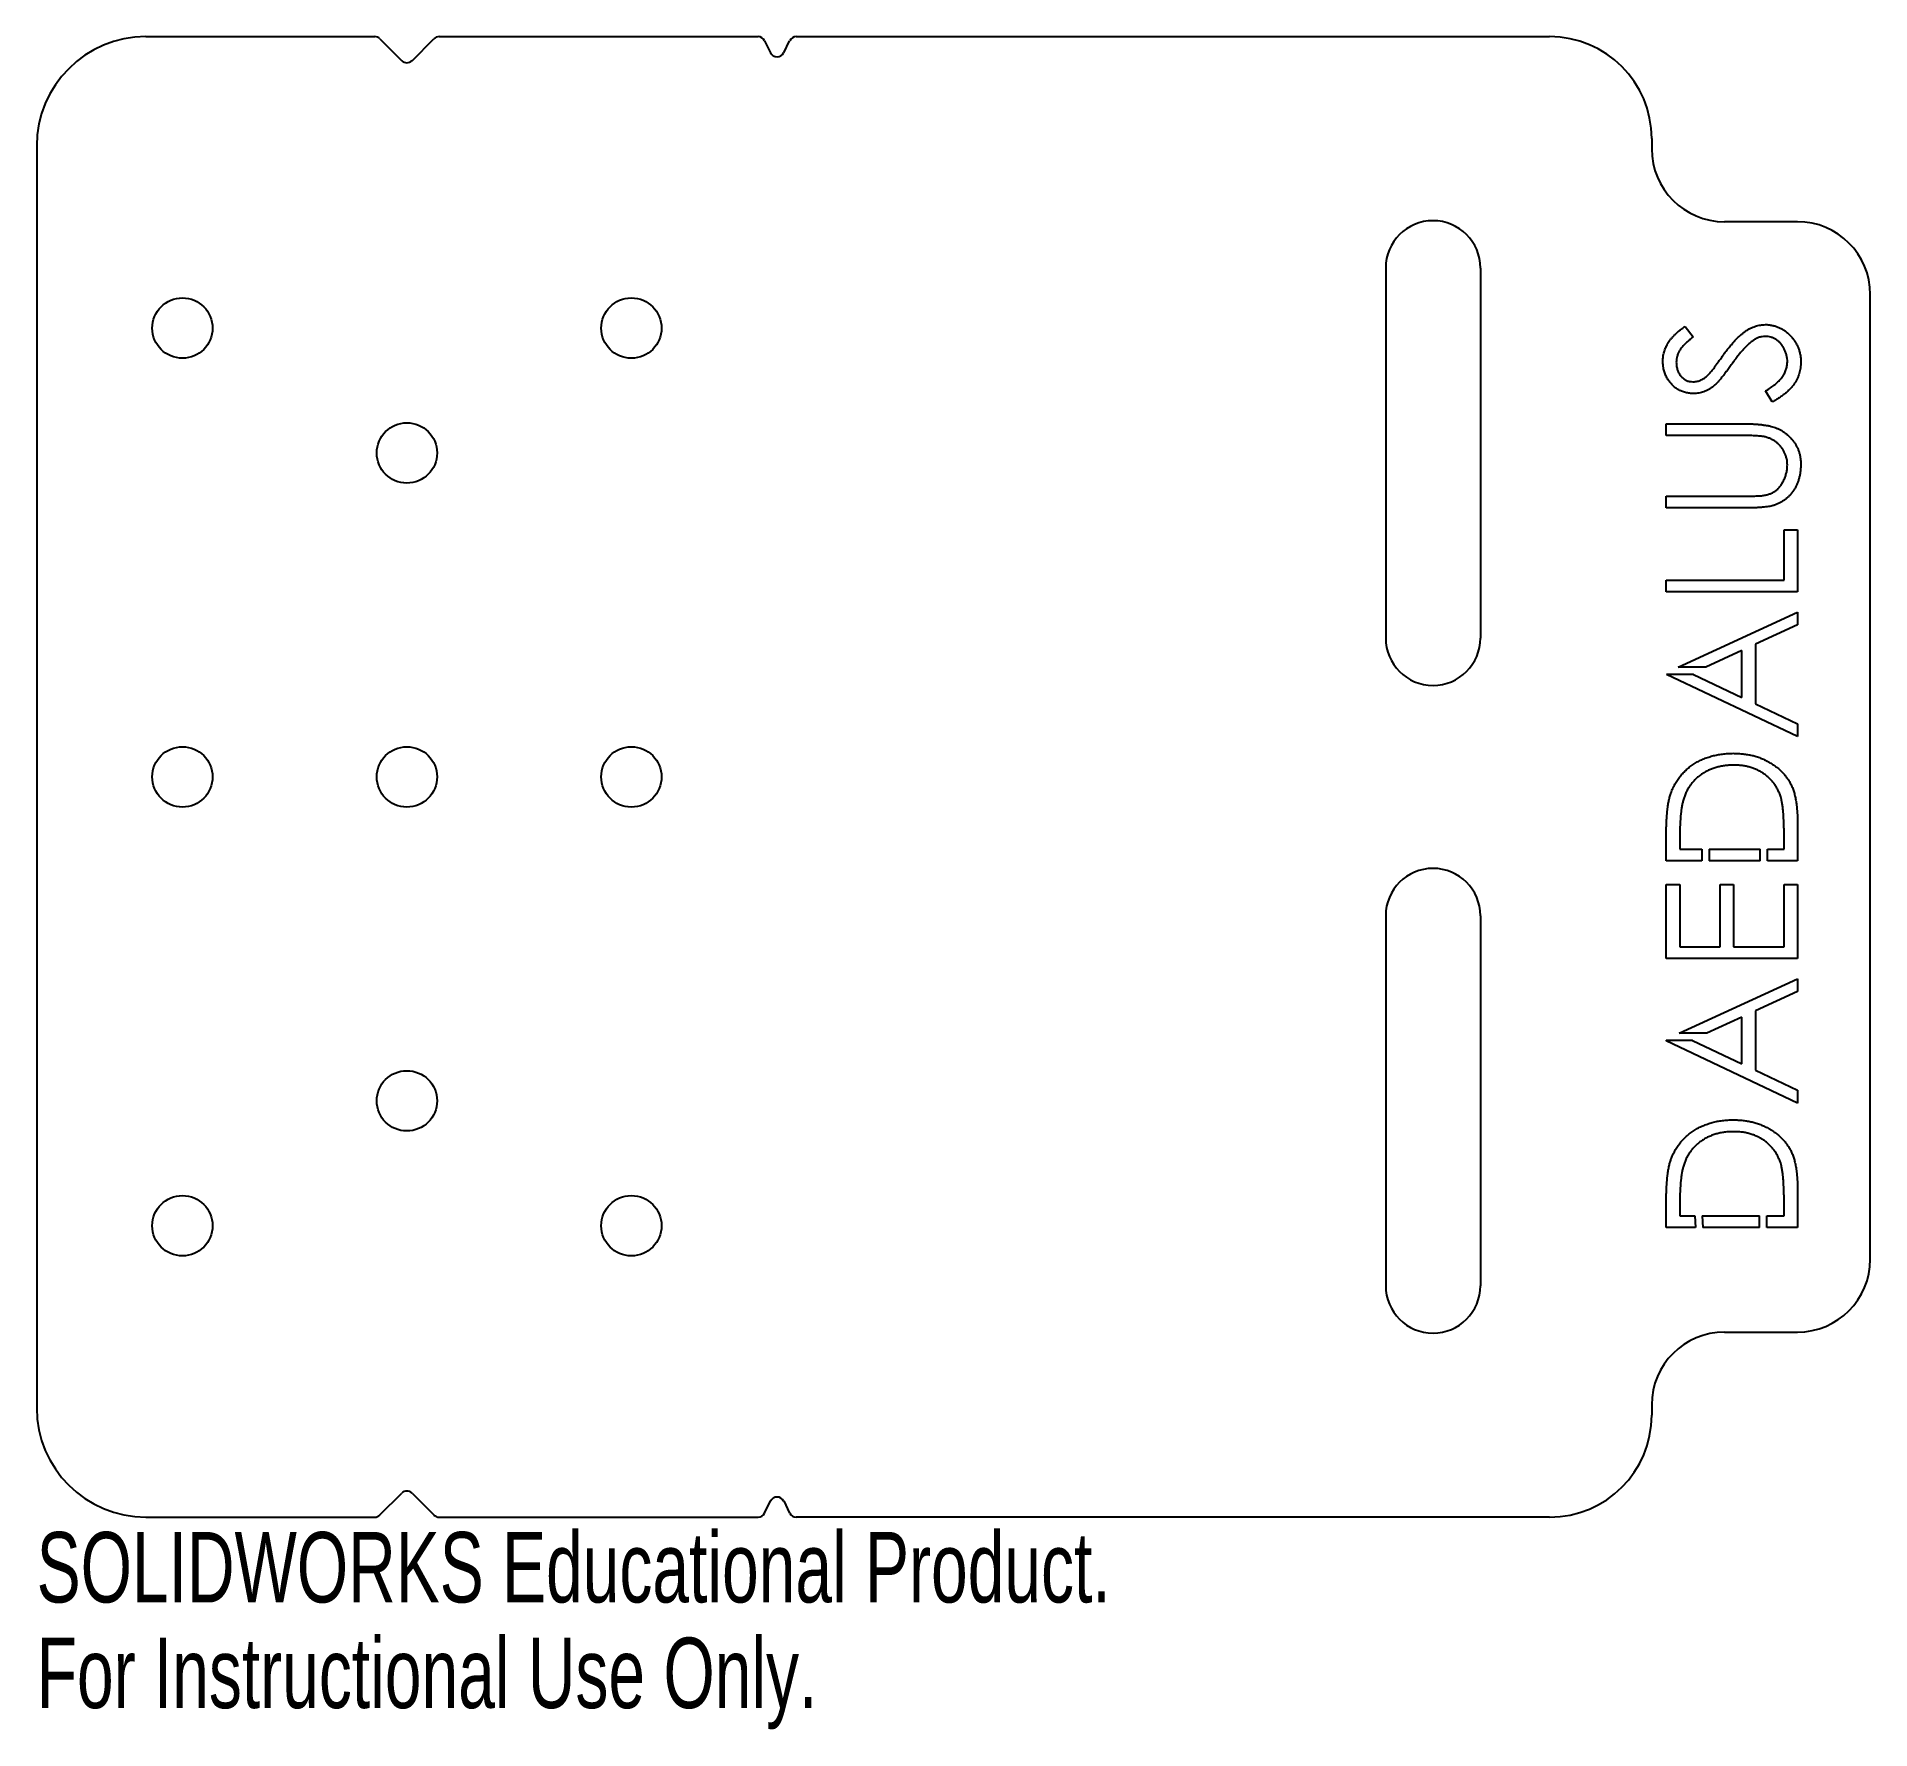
# Model space of a CAD drawing. Header units: millimetres. Extents: x -25 to 100, y -65 to 51.
import ezdxf

# ---------------------------------------------------------------- set-up
doc = ezdxf.new("R2010")
doc.units = ezdxf.units.MM
doc.styles.add('SLDTEXTSTYLE0', font='TXT', dxfattribs={"width": 0.7})

msp = doc.modelspace()

# ---------------------------------------------------------------- linework, layer by layer
at = {"color": 7, "linetype": 'Continuous', "lineweight": 25}
for p, q in [((-17.9, 50.8), (-2.21, 50.8)), ((-1.85, 50.65), (-0.35, 49.15)), ((0.35, 49.15), (1.85, 50.65)), ((2.21, 50.8), (24.09, 50.8)), ((24.54, 50.52), (24.95, 49.69)), ((25.85, 49.69), (26.26, 50.52)), ((26.71, 50.8), (78.4, 50.8)), ((-25.4, 43.3), (-25.4, -43.3)), ((85.4, 43.8), (85.4, 43.1)), ((95.4, 38.1), (90.4, 38.1)), ((67.15, 34.92), (67.15, 9.53)), ((73.65, 34.92), (73.65, 9.53)), ((100.4, -33.1), (100.4, 33.1)), ((87.69, 30.92), (88.25, 30.19)), ((93.66, 25.73), (93.21, 26.49)), ((86.4, 23.42), (86.4, 24.23)), ((86.4, 24.23), (91.84, 24.23)), ((91.79, 23.42), (86.4, 23.42)), ((86.4, 18.46), (86.4, 19.27)), ((86.4, 19.27), (91.79, 19.27)), ((91.84, 18.46), (86.4, 18.46)), ((94.48, 13.5), (94.48, 16.96)), ((94.48, 16.96), (95.4, 16.96)), ((95.4, 16.96), (95.4, 12.69)), ((86.4, 12.69), (86.4, 13.5)), ((86.4, 13.5), (94.48, 13.5)), ((95.4, 12.69), (86.4, 12.69)), ((87.21, 7.53), (95.4, 11.31)), ((95.4, 10.43), (92.52, 9.1)), ((95.4, 11.31), (95.4, 10.43)), ((92.52, 9.1), (92.52, 5.02)), ((91.59, 8.67), (89.11, 7.53)), ((91.59, 5.46), (91.59, 8.67)), ((88.28, 7.03), (86.42, 7.03)), ((95.4, 2.77), (86.42, 7.03)), ((89.11, 7.53), (87.21, 7.53)), ((88.28, 7.03), (91.59, 5.46)), ((92.52, 5.02), (95.4, 3.65)), ((95.4, 3.65), (95.4, 2.77)), ((95.4, -2.98), (95.4, -5.77)), ((86.4, -5.77), (86.4, -3.95)), ((87.32, -4.33), (87.32, -4.96)), ((87.32, -4.96), (88.84, -4.96)), ((88.84, -4.96), (88.84, -5.77)), ((89.34, -4.96), (89.34, -5.77)), ((89.34, -4.96), (92.84, -4.96)), ((92.84, -5.77), (92.84, -4.96)), ((93.34, -5.77), (93.34, -4.96)), ((93.34, -4.96), (94.48, -4.96)), ((94.48, -4.96), (94.48, -3.93)), ((88.84, -5.77), (86.4, -5.77)), ((92.84, -5.77), (89.34, -5.77)), ((95.4, -5.77), (93.34, -5.77)), ((86.4, -12.46), (86.4, -7.38)), ((86.4, -7.38), (87.32, -7.38)), ((87.32, -7.38), (87.32, -11.65)), ((90.09, -11.65), (90.09, -7.38)), ((90.09, -7.38), (91.02, -7.38)), ((91.02, -7.38), (91.02, -11.65)), ((94.48, -11.65), (94.48, -7.38)), ((94.48, -7.38), (95.4, -7.38)), ((95.4, -7.38), (95.4, -12.46)), ((67.15, -9.53), (67.15, -34.92)), ((73.65, -9.53), (73.65, -34.92)), ((95.4, -12.46), (86.4, -12.46)), ((87.32, -11.65), (90.09, -11.65)), ((91.02, -11.65), (94.48, -11.65)), ((87.28, -17.59), (95.4, -13.85)), ((95.4, -14.72), (92.52, -16.05)), ((95.4, -13.85), (95.4, -14.72)), ((92.52, -16.05), (92.52, -20.13)), ((89.18, -17.59), (87.28, -17.59)), ((91.59, -16.48), (89.18, -17.59)), ((91.59, -19.7), (91.59, -16.48)), ((88.21, -18.09), (86.4, -18.09)), ((86.4, -18.12), (86.4, -18.09)), ((95.4, -22.38), (86.4, -18.12)), ((88.21, -18.09), (91.59, -19.7)), ((92.52, -20.13), (95.4, -21.5)), ((95.4, -21.5), (95.4, -22.38)), ((95.4, -28.13), (95.4, -30.92)), ((86.4, -30.92), (86.4, -29.11)), ((87.32, -29.48), (87.32, -30.12)), ((87.32, -30.12), (88.37, -30.12)), ((88.37, -30.12), (88.41, -30.92)), ((88.87, -30.12), (88.91, -30.92)), ((88.87, -30.12), (92.8, -30.12)), ((92.8, -30.92), (92.8, -30.12)), ((93.3, -30.92), (93.3, -30.12)), ((93.3, -30.12), (94.48, -30.12)), ((94.48, -30.12), (94.48, -29.08)), ((88.41, -30.92), (86.4, -30.92)), ((92.8, -30.92), (88.91, -30.92)), ((95.4, -30.92), (93.3, -30.92)), ((90.4, -38.1), (95.4, -38.1)), ((85.4, -43.1), (85.4, -43.8)), ((-1.85, -50.65), (-0.35, -49.15)), ((0.35, -49.15), (1.85, -50.65)), ((24.54, -50.52), (24.95, -49.69)), ((25.85, -49.69), (26.26, -50.52)), ((-17.9, -50.8), (-2.21, -50.8)), ((2.21, -50.8), (24.09, -50.8)), ((78.4, -50.8), (26.71, -50.8))]:
    msp.add_line(p, q, dxfattribs=at)
for centre in [(-15.4, 30.8), (15.4, 30.8), (0, 22.23), (-15.4, 0), (0, 0), (15.4, 0), (0, -22.23), (-15.4, -30.8), (15.4, -30.8)]:
    msp.add_circle(centre, 2.07, dxfattribs=at)
for centre, radius, start, end in [((-17.9, 43.3), 7.5, 90, 180), ((-2.21, 50.3), 0.5, 45, 90), ((2.21, 50.3), 0.5, 90, 135), ((24.09, 50.3), 0.5, 26.5651, 90), ((26.71, 50.3), 0.5, 90, 153.4349), ((78.4, 43.8), 7, 0, 90), ((0, 49.51), 0.5, 225, 315), ((25.4, 49.92), 0.5, 206.5651, 333.4349), ((90.4, 43.1), 5, 180, 270), ((70.4, 34.92), 3.25, 0, 180), ((95.4, 33.1), 5, 0, 90), ((70.4, 9.53), 3.25, 180, 0), ((70.4, -9.53), 3.25, 0, 180), ((95.4, -33.1), 5, 270, 0), ((70.4, -34.92), 3.25, 180, 0), ((90.4, -43.1), 5, 90, 180), ((-17.9, -43.3), 7.5, 180, 270), ((78.4, -43.8), 7, 270, 0), ((0, -49.51), 0.5, 45, 135), ((25.4, -49.92), 0.5, 26.5651, 153.4349), ((-2.21, -50.3), 0.5, 270, 315), ((2.21, -50.3), 0.5, 225, 270), ((24.09, -50.3), 0.5, 270, 333.4349), ((26.71, -50.3), 0.5, 206.5651, 270)]:
    msp.add_arc(centre, radius, start, end, dxfattribs=at)
for points, knots in [([(86.17, 28.53), (86.17, 28.63), (86.18, 28.84), (86.24, 29.15), (86.35, 29.45), (86.47, 29.69), (86.58, 29.88), (86.69, 30.02), (86.82, 30.17), (86.96, 30.32), (87.12, 30.47), (87.29, 30.62), (87.49, 30.77), (87.62, 30.87), (87.69, 30.92)], [0, 0, 0, 0, 0.107209, 0.213204, 0.318562, 0.426501, 0.48334, 0.543285, 0.607974, 0.677199, 0.750741, 0.828752, 0.91221, 1, 1, 1, 1]), ([(88.25, 30.19), (88.19, 30.15), (88.08, 30.06), (87.93, 29.93), (87.79, 29.81), (87.67, 29.69), (87.55, 29.58), (87.46, 29.47), (87.38, 29.37), (87.3, 29.24), (87.21, 29.08), (87.14, 28.87), (87.1, 28.66), (87.1, 28.51), (87.09, 28.44)], [0, 0, 0, 0, 0.098449, 0.18959, 0.274128, 0.352111, 0.423687, 0.489026, 0.548936, 0.601892, 0.701259, 0.799633, 0.898566, 1, 1, 1, 1]), ([(90.29, 28.92), (90.36, 29.02), (90.5, 29.21), (90.71, 29.47), (90.91, 29.72), (91.1, 29.94), (91.29, 30.14), (91.48, 30.31), (91.66, 30.46), (91.88, 30.62), (92.16, 30.79), (92.51, 30.93), (92.85, 31.02), (93.08, 31.03), (93.2, 31.04)], [0, 0, 0, 0, 0.096967, 0.187763, 0.272381, 0.351302, 0.424312, 0.491882, 0.554203, 0.610843, 0.715918, 0.81455, 0.9085, 1, 1, 1, 1]), ([(93.18, 30.23), (93.11, 30.23), (92.96, 30.22), (92.73, 30.15), (92.51, 30.05), (92.37, 29.96), (92.3, 29.91)], [0, 0, 0, 0, 0.2347481, 0.4753906, 0.7285276, 1, 1, 1, 1]), ([(94.71, 28.47), (94.71, 28.55), (94.7, 28.7), (94.66, 28.93), (94.59, 29.16), (94.5, 29.37), (94.39, 29.57), (94.26, 29.74), (94.1, 29.89), (93.94, 30.01), (93.76, 30.11), (93.57, 30.18), (93.38, 30.22), (93.25, 30.23), (93.18, 30.23)], [0, 0, 0, 0, 0.091295, 0.180992, 0.270379, 0.360478, 0.448694, 0.532623, 0.614316, 0.694491, 0.772638, 0.849284, 0.923941, 1, 1, 1, 1]), ([(93.2, 31.04), (93.28, 31.04), (93.44, 31.03), (93.67, 30.99), (93.9, 30.94), (94.12, 30.85), (94.33, 30.75), (94.53, 30.62), (94.72, 30.47), (94.91, 30.29), (95.08, 30.1), (95.22, 29.9), (95.35, 29.68), (95.45, 29.46), (95.53, 29.23), (95.59, 28.98), (95.63, 28.73), (95.63, 28.56), (95.63, 28.47)], [0, 0, 0, 0, 0.061495, 0.121796, 0.180952, 0.240299, 0.299757, 0.3608, 0.423165, 0.488346, 0.553642, 0.617281, 0.680182, 0.742142, 0.804628, 0.868236, 0.933008, 1, 1, 1, 1]), ([(92.3, 29.91), (92.25, 29.87), (92.14, 29.78), (91.98, 29.64), (91.81, 29.47), (91.64, 29.28), (91.45, 29.06), (91.26, 28.82), (91.06, 28.56), (90.93, 28.38), (90.86, 28.29)], [0, 0, 0, 0, 0.090281, 0.189534, 0.299205, 0.418374, 0.548366, 0.688129, 0.83908, 1, 1, 1, 1]), ([(88.27, 26.31), (88.17, 26.31), (87.99, 26.32), (87.71, 26.37), (87.45, 26.46), (87.2, 26.59), (86.97, 26.75), (86.77, 26.93), (86.59, 27.15), (86.44, 27.39), (86.32, 27.66), (86.23, 27.94), (86.18, 28.23), (86.17, 28.43), (86.17, 28.53)], [0, 0, 0, 0, 0.083771, 0.165751, 0.246237, 0.327404, 0.408726, 0.48963, 0.57161, 0.655742, 0.741224, 0.826577, 0.912004, 1, 1, 1, 1]), ([(87.09, 28.44), (87.1, 28.34), (87.1, 28.16), (87.17, 27.91), (87.27, 27.68), (87.41, 27.48), (87.59, 27.32), (87.78, 27.2), (88, 27.13), (88.15, 27.12), (88.23, 27.12)], [0, 0, 0, 0, 0.143031, 0.275822, 0.401869, 0.527875, 0.650459, 0.765964, 0.880809, 1, 1, 1, 1]), ([(88.23, 27.12), (88.28, 27.12), (88.38, 27.12), (88.52, 27.15), (88.66, 27.18), (88.8, 27.24), (88.95, 27.32), (89.09, 27.42), (89.24, 27.55), (89.34, 27.66), (89.39, 27.71)], [0, 0, 0, 0, 0.107282, 0.216059, 0.322956, 0.434131, 0.553424, 0.686081, 0.83426, 1, 1, 1, 1]), ([(89.39, 27.71), (89.41, 27.73), (89.45, 27.78), (89.52, 27.86), (89.61, 27.97), (89.71, 28.11), (89.83, 28.28), (89.97, 28.47), (90.12, 28.68), (90.23, 28.84), (90.29, 28.92)], [0, 0, 0, 0, 0.052594, 0.124952, 0.218094, 0.333502, 0.468789, 0.624938, 0.801683, 1, 1, 1, 1]), ([(90.86, 28.29), (90.8, 28.19), (90.67, 28.01), (90.48, 27.76), (90.3, 27.53), (90.14, 27.33), (90, 27.16), (89.87, 27.02), (89.75, 26.9), (89.67, 26.84), (89.64, 26.81)], [0, 0, 0, 0, 0.181535, 0.347082, 0.495568, 0.628357, 0.74552, 0.845831, 0.930782, 1, 1, 1, 1]), ([(93.21, 26.49), (93.33, 26.56), (93.55, 26.7), (93.86, 26.92), (94.12, 27.16), (94.33, 27.4), (94.5, 27.66), (94.62, 27.92), (94.69, 28.19), (94.7, 28.38), (94.71, 28.47)], [0, 0, 0, 0, 0.159004, 0.304646, 0.438547, 0.562322, 0.677433, 0.786897, 0.893611, 1, 1, 1, 1]), ([(95.63, 28.47), (95.63, 28.4), (95.63, 28.26), (95.6, 28.06), (95.57, 27.87), (95.52, 27.68), (95.46, 27.49), (95.38, 27.31), (95.29, 27.14), (95.18, 26.97), (95.06, 26.8), (94.91, 26.64), (94.75, 26.48), (94.57, 26.32), (94.37, 26.17), (94.15, 26.02), (93.92, 25.87), (93.75, 25.78), (93.66, 25.73)], [0, 0, 0, 0, 0.057207, 0.113694, 0.169175, 0.224155, 0.278714, 0.333787, 0.389234, 0.445813, 0.503694, 0.564283, 0.627963, 0.694643, 0.765377, 0.839615, 0.917539, 1, 1, 1, 1]), ([(89.64, 26.81), (89.59, 26.77), (89.48, 26.69), (89.32, 26.59), (89.15, 26.5), (88.98, 26.43), (88.81, 26.38), (88.63, 26.34), (88.45, 26.31), (88.33, 26.31), (88.27, 26.31)], [0, 0, 0, 0, 0.133502, 0.26255, 0.388252, 0.511531, 0.633734, 0.755402, 0.877557, 1, 1, 1, 1]), ([(91.84, 24.23), (91.93, 24.23), (92.12, 24.23), (92.41, 24.22), (92.67, 24.2), (92.92, 24.18), (93.16, 24.14), (93.38, 24.11), (93.59, 24.06), (93.78, 24), (93.97, 23.94), (94.15, 23.86), (94.32, 23.77), (94.48, 23.66), (94.64, 23.54), (94.8, 23.4), (94.94, 23.25), (95.08, 23.09), (95.21, 22.92), (95.32, 22.73), (95.42, 22.54), (95.5, 22.33), (95.56, 22.12), (95.6, 21.9), (95.63, 21.67), (95.63, 21.51), (95.63, 21.43)], [0, 0, 0, 0, 0.054863, 0.107068, 0.156992, 0.20401, 0.248513, 0.290509, 0.330189, 0.367589, 0.403883, 0.440037, 0.476326, 0.512827, 0.550256, 0.588407, 0.627439, 0.667776, 0.708433, 0.748606, 0.788948, 0.829446, 0.87036, 0.912207, 0.955543, 1, 1, 1, 1]), ([(93.19, 23.33), (93.16, 23.34), (93.09, 23.36), (92.97, 23.37), (92.83, 23.39), (92.66, 23.4), (92.48, 23.41), (92.27, 23.42), (92.04, 23.42), (91.88, 23.42), (91.79, 23.42)], [0, 0, 0, 0, 0.0698351, 0.1556208, 0.2578016, 0.3738112, 0.5064025, 0.6555645, 0.8200793, 1, 1, 1, 1]), ([(94.71, 21.39), (94.7, 21.46), (94.7, 21.61), (94.67, 21.83), (94.6, 22.04), (94.52, 22.25), (94.42, 22.44), (94.3, 22.62), (94.16, 22.78), (94, 22.93), (93.82, 23.06), (93.63, 23.17), (93.42, 23.26), (93.27, 23.31), (93.19, 23.33)], [0, 0, 0, 0, 0.082893, 0.165308, 0.24777, 0.331788, 0.415226, 0.496315, 0.577102, 0.657736, 0.739278, 0.823164, 0.909473, 1, 1, 1, 1]), ([(92.99, 19.31), (93.07, 19.32), (93.24, 19.34), (93.47, 19.41), (93.68, 19.5), (93.88, 19.61), (94.05, 19.75), (94.21, 19.93), (94.35, 20.14), (94.47, 20.37), (94.58, 20.62), (94.65, 20.87), (94.7, 21.13), (94.7, 21.3), (94.71, 21.39)], [0, 0, 0, 0, 0.086898, 0.167753, 0.244964, 0.31813, 0.392337, 0.4701, 0.554266, 0.644399, 0.736918, 0.826197, 0.913693, 1, 1, 1, 1]), ([(95.63, 21.43), (95.63, 21.35), (95.62, 21.18), (95.6, 20.93), (95.56, 20.69), (95.5, 20.46), (95.43, 20.23), (95.34, 20.02), (95.24, 19.82), (95.11, 19.63), (94.98, 19.45), (94.83, 19.28), (94.68, 19.13), (94.51, 19), (94.33, 18.88), (94.14, 18.78), (93.94, 18.69), (93.8, 18.64), (93.73, 18.62)], [0, 0, 0, 0, 0.071184, 0.139662, 0.206344, 0.271408, 0.335461, 0.39832, 0.460631, 0.523264, 0.585019, 0.645206, 0.704252, 0.762968, 0.821064, 0.880088, 0.939381, 1, 1, 1, 1]), ([(91.79, 19.27), (91.87, 19.27), (92.01, 19.27), (92.22, 19.27), (92.4, 19.27), (92.56, 19.28), (92.7, 19.28), (92.82, 19.29), (92.91, 19.29), (92.97, 19.3), (92.99, 19.31)], [0, 0, 0, 0, 0.191079, 0.362605, 0.516099, 0.650038, 0.765977, 0.862374, 0.940842, 1, 1, 1, 1]), ([(93.73, 18.62), (93.68, 18.61), (93.58, 18.58), (93.41, 18.55), (93.21, 18.52), (92.99, 18.5), (92.74, 18.48), (92.46, 18.47), (92.16, 18.46), (91.95, 18.46), (91.84, 18.46)], [0, 0, 0, 0, 0.07813, 0.169465, 0.274335, 0.39211, 0.523687, 0.668365, 0.827132, 1, 1, 1, 1]), ([(86.72, -1.1), (86.76, -0.99), (86.84, -0.79), (86.99, -0.49), (87.16, -0.22), (87.35, 0.04), (87.56, 0.28), (87.79, 0.51), (88.04, 0.71), (88.31, 0.9), (88.6, 1.07), (88.91, 1.22), (89.23, 1.34), (89.56, 1.44), (89.9, 1.52), (90.26, 1.57), (90.63, 1.61), (90.89, 1.61), (91.01, 1.62)], [0, 0, 0, 0, 0.061546, 0.121697, 0.181159, 0.240077, 0.298686, 0.357633, 0.417592, 0.478482, 0.540397, 0.602336, 0.664997, 0.728553, 0.793646, 0.860531, 0.929234, 1, 1, 1, 1]), ([(91.01, 1.62), (91.12, 1.61), (91.34, 1.61), (91.67, 1.58), (91.98, 1.54), (92.28, 1.48), (92.58, 1.4), (92.86, 1.3), (93.13, 1.18), (93.39, 1.05), (93.64, 0.9), (93.87, 0.75), (94.09, 0.57), (94.29, 0.4), (94.47, 0.21), (94.63, 0), (94.78, -0.21), (94.91, -0.43), (95.03, -0.67), (95.13, -0.94), (95.21, -1.22), (95.28, -1.53), (95.34, -1.86), (95.37, -2.21), (95.4, -2.59), (95.4, -2.85), (95.4, -2.98)], [0, 0, 0, 0, 0.046084, 0.090813, 0.134304, 0.177036, 0.218837, 0.260262, 0.3011, 0.341637, 0.381609, 0.420148, 0.45791, 0.494761, 0.531219, 0.566961, 0.602742, 0.638232, 0.674761, 0.713378, 0.754425, 0.797802, 0.843979, 0.893064, 0.94496, 1, 1, 1, 1]), ([(91.01, 0.81), (90.91, 0.81), (90.7, 0.8), (90.4, 0.77), (90.1, 0.72), (89.82, 0.65), (89.56, 0.57), (89.3, 0.46), (89.05, 0.33), (88.82, 0.18), (88.6, 0.02), (88.4, -0.16), (88.22, -0.36), (88.05, -0.57), (87.91, -0.79), (87.77, -1.03), (87.66, -1.29), (87.61, -1.47), (87.58, -1.56)], [0, 0, 0, 0, 0.070151, 0.137813, 0.203226, 0.267174, 0.330024, 0.391794, 0.453084, 0.514334, 0.575, 0.634865, 0.694116, 0.753442, 0.813126, 0.87408, 0.936007, 1, 1, 1, 1]), ([(94.25, -1.36), (94.22, -1.27), (94.16, -1.11), (94.06, -0.88), (93.93, -0.66), (93.8, -0.45), (93.64, -0.26), (93.47, -0.08), (93.28, 0.08), (93.08, 0.23), (92.86, 0.37), (92.63, 0.48), (92.39, 0.59), (92.14, 0.67), (91.87, 0.73), (91.6, 0.78), (91.31, 0.8), (91.11, 0.81), (91.01, 0.81)], [0, 0, 0, 0, 0.062412, 0.123333, 0.183117, 0.241773, 0.300566, 0.359665, 0.418864, 0.479511, 0.540462, 0.601913, 0.664467, 0.727807, 0.792475, 0.859249, 0.928467, 1, 1, 1, 1]), ([(86.4, -3.95), (86.4, -3.79), (86.4, -3.49), (86.42, -3.05), (86.44, -2.64), (86.48, -2.26), (86.52, -1.92), (86.58, -1.62), (86.64, -1.34), (86.7, -1.18), (86.72, -1.1)], [0, 0, 0, 0, 0.164289, 0.317406, 0.458844, 0.589367, 0.707831, 0.81577, 0.91288, 1, 1, 1, 1]), ([(87.58, -1.56), (87.55, -1.64), (87.51, -1.8), (87.46, -2.06), (87.42, -2.36), (87.38, -2.68), (87.36, -3.05), (87.34, -3.44), (87.32, -3.87), (87.32, -4.17), (87.32, -4.33)], [0, 0, 0, 0, 0.084319, 0.179285, 0.286583, 0.405111, 0.535593, 0.67819, 0.832976, 1, 1, 1, 1]), ([(94.48, -3.93), (94.48, -3.78), (94.48, -3.49), (94.46, -3.08), (94.45, -2.71), (94.42, -2.37), (94.39, -2.06), (94.35, -1.8), (94.31, -1.56), (94.27, -1.42), (94.25, -1.36)], [0, 0, 0, 0, 0.171901, 0.330628, 0.475549, 0.606746, 0.725024, 0.829742, 0.921323, 1, 1, 1, 1]), ([(86.72, -26.25), (86.76, -26.15), (86.84, -25.94), (86.99, -25.65), (87.16, -25.37), (87.35, -25.11), (87.56, -24.87), (87.79, -24.65), (88.04, -24.44), (88.31, -24.25), (88.6, -24.08), (88.91, -23.94), (89.23, -23.82), (89.56, -23.71), (89.9, -23.63), (90.26, -23.58), (90.63, -23.54), (90.89, -23.54), (91.01, -23.54)], [0, 0, 0, 0, 0.061546, 0.121697, 0.181159, 0.240077, 0.298686, 0.357633, 0.417592, 0.478482, 0.540397, 0.602336, 0.664997, 0.728553, 0.793646, 0.860531, 0.929234, 1, 1, 1, 1]), ([(91.01, -23.54), (91.12, -23.54), (91.34, -23.54), (91.67, -23.57), (91.98, -23.61), (92.28, -23.68), (92.58, -23.76), (92.86, -23.86), (93.13, -23.97), (93.39, -24.1), (93.64, -24.25), (93.87, -24.41), (94.09, -24.58), (94.29, -24.76), (94.47, -24.95), (94.63, -25.15), (94.78, -25.36), (94.91, -25.59), (95.03, -25.83), (95.13, -26.09), (95.21, -26.38), (95.28, -26.68), (95.34, -27.01), (95.37, -27.37), (95.4, -27.74), (95.4, -28), (95.4, -28.13)], [0, 0, 0, 0, 0.046084, 0.090813, 0.134304, 0.177036, 0.218837, 0.260262, 0.3011, 0.341637, 0.381609, 0.420148, 0.45791, 0.494761, 0.531219, 0.566961, 0.602742, 0.638232, 0.674761, 0.713378, 0.754425, 0.797802, 0.843979, 0.893064, 0.94496, 1, 1, 1, 1]), ([(91.01, -24.35), (90.91, -24.35), (90.7, -24.35), (90.4, -24.38), (90.1, -24.43), (89.82, -24.5), (89.56, -24.59), (89.3, -24.7), (89.05, -24.82), (88.82, -24.97), (88.6, -25.13), (88.4, -25.31), (88.22, -25.51), (88.05, -25.72), (87.91, -25.95), (87.77, -26.19), (87.66, -26.45), (87.61, -26.63), (87.58, -26.72)], [0, 0, 0, 0, 0.070151, 0.137813, 0.203226, 0.267174, 0.330024, 0.391794, 0.453084, 0.514334, 0.575, 0.634865, 0.694116, 0.753442, 0.813126, 0.87408, 0.936007, 1, 1, 1, 1]), ([(94.25, -26.51), (94.22, -26.43), (94.16, -26.27), (94.06, -26.03), (93.93, -25.81), (93.8, -25.61), (93.64, -25.42), (93.47, -25.24), (93.28, -25.07), (93.08, -24.92), (92.86, -24.79), (92.63, -24.67), (92.39, -24.57), (92.14, -24.49), (91.87, -24.42), (91.6, -24.38), (91.31, -24.35), (91.11, -24.35), (91.01, -24.35)], [0, 0, 0, 0, 0.062412, 0.123333, 0.183117, 0.241773, 0.300566, 0.359665, 0.418864, 0.479511, 0.540462, 0.601913, 0.664467, 0.727807, 0.792475, 0.859249, 0.928467, 1, 1, 1, 1]), ([(86.4, -29.11), (86.4, -28.95), (86.4, -28.64), (86.42, -28.2), (86.44, -27.79), (86.48, -27.42), (86.52, -27.08), (86.58, -26.77), (86.64, -26.5), (86.7, -26.33), (86.72, -26.25)], [0, 0, 0, 0, 0.164289, 0.317406, 0.458844, 0.589367, 0.707831, 0.81577, 0.91288, 1, 1, 1, 1]), ([(87.58, -26.72), (87.55, -26.79), (87.51, -26.95), (87.46, -27.21), (87.42, -27.51), (87.38, -27.84), (87.36, -28.2), (87.34, -28.6), (87.32, -29.03), (87.32, -29.33), (87.32, -29.48)], [0, 0, 0, 0, 0.084319, 0.179285, 0.286583, 0.405111, 0.535593, 0.67819, 0.832976, 1, 1, 1, 1]), ([(94.48, -29.08), (94.48, -28.93), (94.48, -28.65), (94.46, -28.24), (94.45, -27.86), (94.42, -27.52), (94.39, -27.22), (94.35, -26.95), (94.31, -26.72), (94.27, -26.57), (94.25, -26.51)], [0, 0, 0, 0, 0.171901, 0.330628, 0.475549, 0.606746, 0.725024, 0.829742, 0.921323, 1, 1, 1, 1])]:
    msp.add_open_spline(points, degree=3, knots=knots, dxfattribs=at)

# ---------------------------------------------------------------- texts
at = {"color": 7, "linetype": 'Continuous', "char_height": 4.8336, "attachment_point": 1, "style": 'SLDTEXTSTYLE0'}
for s, insert in [('SOLIDWORKS Educational Product.', (-25.4, -51.82)), ('For Instructional Use Only.', (-25.4, -59.07))]:
    msp.add_mtext(s, dxfattribs=dict(at, insert=insert))

doc.saveas('drawing.dxf')
